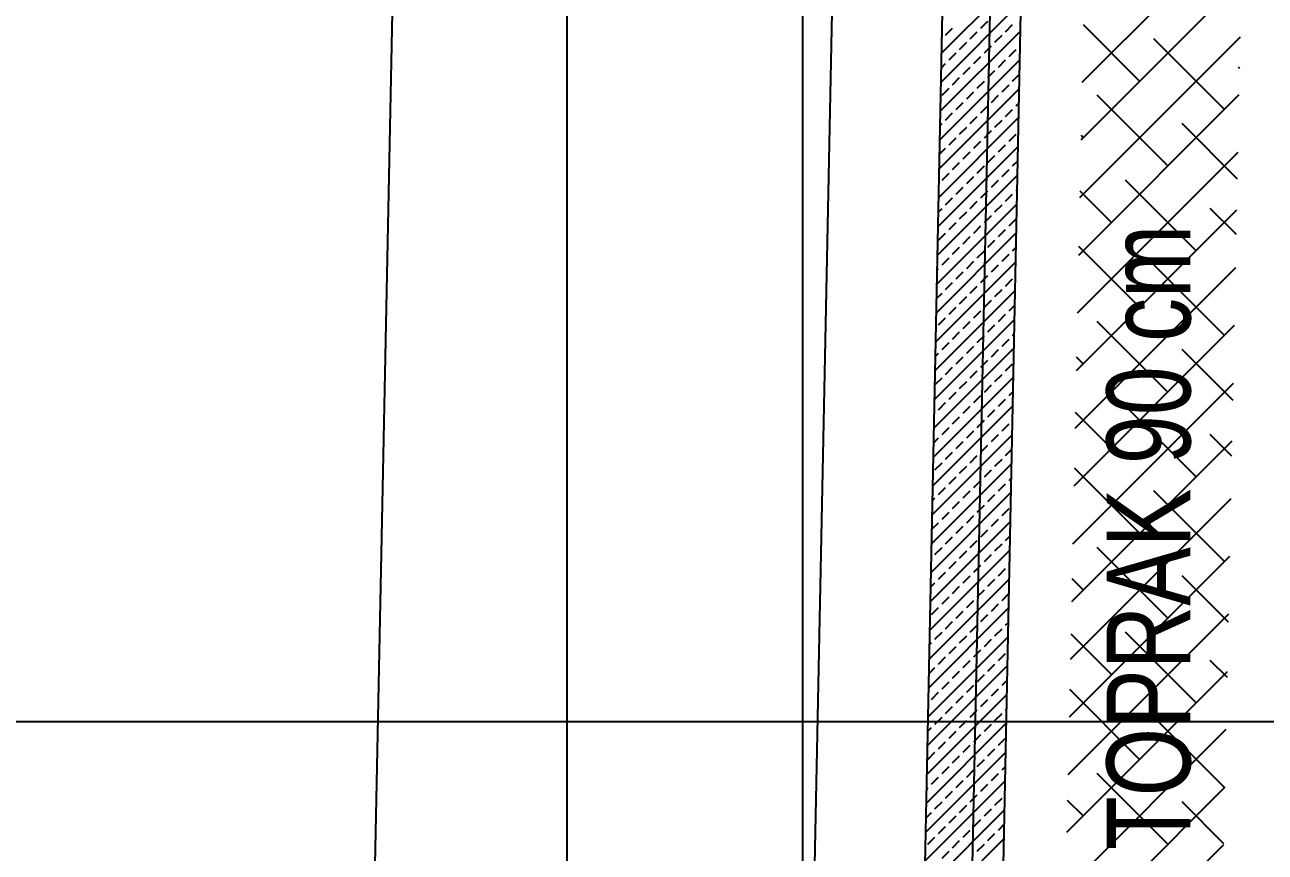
# Model space of a CAD drawing. Header units: millimetres. Extents: x 43168.9 to 43194.6, y -25545.1 to -25543.4.
# Drawn here: x 43169.8814 to 43169.9603, y -25544.5367 to -25544.4841 of the extents above; entities that cross this region are included whole.
import ezdxf

# ---------------------------------------------------------------- set-up
doc = ezdxf.new("R2010")
doc.units = ezdxf.units.MM
doc.header["$LTSCALE"] = 200
doc.linetypes.add('DASHDOT', pattern=[1, 0.5, -0.25, 0, -0.25])
doc.linetypes.add('DASHDOT2', pattern=[0.5, 0.25, -0.125, 0, -0.125])
for name, color, linetype in [('aks_sgh', 5, 'DASHDOT2'), ('kolon-b.a_sgh', 6, 'Continuous'), ('olcuic_sgh', 183, 'Continuous'), ('tarama-betonarme_sgh', 223, 'Continuous'), ('tarama-zemin_sgh', 197, 'Continuous'), ('yapi-yaklasma_sgh', 41, 'DASHDOT'), ('yazi-genel_sgh', 7, 'Continuous')]:
    doc.layers.add(name, color=color, linetype=linetype)
doc.styles.add('text2', font='arial.ttf')

msp = doc.modelspace()

# ---------------------------------------------------------------- linework, layer by layer
at = {"linetype": 'DASHDOT'}
msp.add_line((43169.862132, -25544.528372), (43169.985832, -25544.528371), dxfattribs=at)
at = {"layer": 'aks_sgh'}
for p, q in [((43169.930879, -25543.740919), (43169.930879, -25544.789919)), ((43169.953621, -25543.95248), (43169.937003, -25544.765813))]:
    msp.add_line(p, q, dxfattribs=at)
at = {"layer": 'kolon-b.a_sgh'}
for p, q in [((43169.942567, -25544.34492), (43169.934062, -25544.762882)), ((43169.938964, -25544.767767), (43169.947464, -25544.350021))]:
    msp.add_line(p, q, dxfattribs=at)
at = {"layer": 'olcuic_sgh'}
for p, q in [((43169.91588, -25544.109669), (43169.91588, -25544.763132)), ((43169.93556, -25544.3445), (43169.927045, -25544.762989))]:
    msp.add_line(p, q, dxfattribs=at)
at = {"layer": 'tarama-betonarme_sgh'}
for p, q in [((43169.939697, -25544.485934), (43169.944802, -25544.480829)), ((43169.93966, -25544.487767), (43169.944765, -25544.482662)), ((43169.942212, -25544.484317), (43169.942661, -25544.483868)), ((43169.939623, -25544.4896), (43169.944728, -25544.484496)), ((43169.939967, -25544.484766), (43169.940416, -25544.484317)), ((43169.941539, -25544.48499), (43169.941988, -25544.484541)), ((43169.94311, -25544.485215), (43169.943559, -25544.484766)), ((43169.943784, -25544.484541), (43169.944233, -25544.484092)), ((43169.939716, -25544.485017), (43169.939743, -25544.48499)), ((43169.940865, -25544.485664), (43169.941314, -25544.485215)), ((43169.942437, -25544.485888), (43169.942886, -25544.485439)), ((43169.944682, -25544.485439), (43169.944709, -25544.485412)), ((43169.939586, -25544.491434), (43169.94469, -25544.486329)), ((43169.940192, -25544.486337), (43169.940641, -25544.485888)), ((43169.941763, -25544.486562), (43169.942212, -25544.486113)), ((43169.943335, -25544.486787), (43169.943784, -25544.486337)), ((43169.944008, -25544.486113), (43169.944457, -25544.485664)), ((43169.939679, -25544.48685), (43169.939967, -25544.486562)), ((43169.94109, -25544.487236), (43169.941539, -25544.486787)), ((43169.942661, -25544.48746), (43169.94311, -25544.487011)), ((43169.940416, -25544.487909), (43169.940865, -25544.48746)), ((43169.941988, -25544.488134), (43169.942437, -25544.487685)), ((43169.943559, -25544.488358), (43169.944008, -25544.487909)), ((43169.944233, -25544.487685), (43169.944672, -25544.487246)), ((43169.939548, -25544.493267), (43169.944653, -25544.488162)), ((43169.939743, -25544.488583), (43169.940192, -25544.488134)), ((43169.941314, -25544.488807), (43169.941763, -25544.488358)), ((43169.942886, -25544.489032), (43169.943335, -25544.488583)), ((43169.940641, -25544.489481), (43169.94109, -25544.489032)), ((43169.942212, -25544.489705), (43169.942661, -25544.489256)), ((43169.943784, -25544.48993), (43169.944233, -25544.489481)), ((43169.944457, -25544.489256), (43169.944634, -25544.489079)), ((43169.939511, -25544.4951), (43169.944616, -25544.489996)), ((43169.939967, -25544.490154), (43169.940416, -25544.489705)), ((43169.941539, -25544.490379), (43169.941988, -25544.48993)), ((43169.94311, -25544.490603), (43169.943559, -25544.490154)), ((43169.939604, -25544.490517), (43169.939743, -25544.490379)), ((43169.940865, -25544.491052), (43169.941314, -25544.490603)), ((43169.942437, -25544.491277), (43169.942886, -25544.490828)), ((43169.944008, -25544.491501), (43169.944457, -25544.491052)), ((43169.939474, -25544.496934), (43169.944579, -25544.491829)), ((43169.940192, -25544.491726), (43169.940641, -25544.491277)), ((43169.941763, -25544.49195), (43169.942212, -25544.491501)), ((43169.943335, -25544.492175), (43169.943784, -25544.491726)), ((43169.939567, -25544.49235), (43169.939967, -25544.49195)), ((43169.94109, -25544.492624), (43169.941539, -25544.492175)), ((43169.942661, -25544.492848), (43169.94311, -25544.492399)), ((43169.940416, -25544.493297), (43169.940865, -25544.492848)), ((43169.941988, -25544.493522), (43169.942437, -25544.493073)), ((43169.943559, -25544.493746), (43169.944008, -25544.493297)), ((43169.944233, -25544.493073), (43169.94456, -25544.492746)), ((43169.939436, -25544.498767), (43169.944541, -25544.493662)), ((43169.939743, -25544.493971), (43169.940192, -25544.493522)), ((43169.941314, -25544.494195), (43169.941763, -25544.493746)), ((43169.942886, -25544.49442), (43169.943335, -25544.493971)), ((43169.940641, -25544.494869), (43169.94109, -25544.49442)), ((43169.942212, -25544.495093), (43169.942661, -25544.494644)), ((43169.943784, -25544.495318), (43169.944233, -25544.494869)), ((43169.944457, -25544.494644), (43169.944523, -25544.494579)), ((43169.939399, -25544.500601), (43169.944504, -25544.495496)), ((43169.939492, -25544.496017), (43169.939743, -25544.495767)), ((43169.939967, -25544.495542), (43169.940416, -25544.495093)), ((43169.941539, -25544.495767), (43169.941988, -25544.495318)), ((43169.94311, -25544.495991), (43169.943559, -25544.495542)), ((43169.940192, -25544.497114), (43169.940641, -25544.496665)), ((43169.940865, -25544.49644), (43169.941314, -25544.495991)), ((43169.942437, -25544.496665), (43169.942886, -25544.496216)), ((43169.944008, -25544.496889), (43169.944457, -25544.49644)), ((43169.939362, -25544.502434), (43169.944467, -25544.497329)), ((43169.939518, -25544.497787), (43169.939967, -25544.497338)), ((43169.941763, -25544.497338), (43169.942212, -25544.496889)), ((43169.943335, -25544.497563), (43169.943784, -25544.497114)), ((43169.940416, -25544.498685), (43169.940865, -25544.498236)), ((43169.94109, -25544.498012), (43169.941539, -25544.497563)), ((43169.942661, -25544.498236), (43169.94311, -25544.497787)), ((43169.944233, -25544.498461), (43169.944448, -25544.498246)), ((43169.939743, -25544.499359), (43169.940192, -25544.49891)), ((43169.941988, -25544.49891), (43169.942437, -25544.498461)), ((43169.943559, -25544.499134), (43169.944008, -25544.498685)), ((43169.939324, -25544.504267), (43169.944429, -25544.499162)), ((43169.939418, -25544.499684), (43169.939518, -25544.499583)), ((43169.940641, -25544.500257), (43169.94109, -25544.499808)), ((43169.941314, -25544.499583), (43169.941763, -25544.499134)), ((43169.942886, -25544.499808), (43169.943335, -25544.499359)), ((43169.939967, -25544.50093), (43169.940416, -25544.500481)), ((43169.942212, -25544.500481), (43169.942661, -25544.500032)), ((43169.943784, -25544.500706), (43169.944233, -25544.500257)), ((43169.939287, -25544.506101), (43169.944392, -25544.500996)), ((43169.93938, -25544.501517), (43169.939743, -25544.501155)), ((43169.940865, -25544.501828), (43169.941314, -25544.501379)), ((43169.941539, -25544.501155), (43169.941988, -25544.500706)), ((43169.94311, -25544.501379), (43169.943559, -25544.50093)), ((43169.940192, -25544.502502), (43169.940641, -25544.502053)), ((43169.942437, -25544.502053), (43169.942886, -25544.501604)), ((43169.944008, -25544.502277), (43169.944373, -25544.501912)), ((43169.93925, -25544.507934), (43169.944355, -25544.502829)), ((43169.939518, -25544.503175), (43169.939967, -25544.502726)), ((43169.94109, -25544.5034), (43169.941539, -25544.502951)), ((43169.941763, -25544.502726), (43169.942212, -25544.502277)), ((43169.943335, -25544.502951), (43169.943784, -25544.502502)), ((43169.940416, -25544.504073), (43169.940865, -25544.503624)), ((43169.942661, -25544.503624), (43169.94311, -25544.503175)), ((43169.944233, -25544.503849), (43169.944336, -25544.503746)), ((43169.939743, -25544.504747), (43169.940192, -25544.504298)), ((43169.941314, -25544.504972), (43169.941763, -25544.504523)), ((43169.941988, -25544.504298), (43169.942437, -25544.503849)), ((43169.943559, -25544.504523), (43169.944008, -25544.504073)), ((43169.939212, -25544.509767), (43169.944317, -25544.504662)), ((43169.939306, -25544.505184), (43169.939518, -25544.504972)), ((43169.940641, -25544.505645), (43169.94109, -25544.505196)), ((43169.942886, -25544.505196), (43169.943335, -25544.504747)), ((43169.939967, -25544.506319), (43169.940416, -25544.50587)), ((43169.941539, -25544.506543), (43169.941988, -25544.506094)), ((43169.942212, -25544.50587), (43169.942661, -25544.505421)), ((43169.943784, -25544.506094), (43169.944233, -25544.505645)), ((43169.939175, -25544.511601), (43169.94428, -25544.506496)), ((43169.939294, -25544.506992), (43169.939743, -25544.506543)), ((43169.940865, -25544.507217), (43169.941314, -25544.506768)), ((43169.94311, -25544.506768), (43169.943559, -25544.506319)), ((43169.940192, -25544.50789), (43169.940641, -25544.507441)), ((43169.941763, -25544.508115), (43169.942212, -25544.507666)), ((43169.942437, -25544.507441), (43169.942886, -25544.506992)), ((43169.944008, -25544.507666), (43169.944261, -25544.507412)), ((43169.939138, -25544.513434), (43169.944243, -25544.508329)), ((43169.939518, -25544.508564), (43169.939967, -25544.508115)), ((43169.94109, -25544.508788), (43169.941539, -25544.508339)), ((43169.943335, -25544.508339), (43169.943784, -25544.50789)), ((43169.939231, -25544.508851), (43169.939294, -25544.508788)), ((43169.940416, -25544.509462), (43169.940865, -25544.509013)), ((43169.941988, -25544.509686), (43169.942437, -25544.509237)), ((43169.942661, -25544.509013), (43169.94311, -25544.508564)), ((43169.939743, -25544.510135), (43169.940192, -25544.509686)), ((43169.941314, -25544.51036), (43169.941763, -25544.509911)), ((43169.943559, -25544.509911), (43169.944008, -25544.509462)), ((43169.939101, -25544.515267), (43169.944205, -25544.510163)), ((43169.939194, -25544.510684), (43169.939518, -25544.51036)), ((43169.940641, -25544.511033), (43169.94109, -25544.510584)), ((43169.942212, -25544.511258), (43169.942661, -25544.510809)), ((43169.942886, -25544.510584), (43169.943335, -25544.510135)), ((43169.939967, -25544.511707), (43169.940416, -25544.511258)), ((43169.941539, -25544.511931), (43169.941988, -25544.511482)), ((43169.943784, -25544.511482), (43169.944187, -25544.511079)), ((43169.939063, -25544.517101), (43169.944168, -25544.511996)), ((43169.939294, -25544.51238), (43169.939743, -25544.511931)), ((43169.940865, -25544.512605), (43169.941314, -25544.512156)), ((43169.942437, -25544.512829), (43169.942886, -25544.51238)), ((43169.94311, -25544.512156), (43169.943559, -25544.511707)), ((43169.940192, -25544.513278), (43169.940641, -25544.512829)), ((43169.941763, -25544.513503), (43169.942212, -25544.513054)), ((43169.944008, -25544.513054), (43169.94415, -25544.512913)), ((43169.939026, -25544.518934), (43169.944131, -25544.513829)), ((43169.939518, -25544.513952), (43169.939967, -25544.513503)), ((43169.94109, -25544.514176), (43169.941539, -25544.513727)), ((43169.942661, -25544.514401), (43169.94311, -25544.513952)), ((43169.943335, -25544.513727), (43169.943784, -25544.513278)), ((43169.939119, -25544.514351), (43169.939294, -25544.514176)), ((43169.940416, -25544.51485), (43169.940865, -25544.514401)), ((43169.941988, -25544.515074), (43169.942437, -25544.514625)), ((43169.939743, -25544.515523), (43169.940192, -25544.515074)), ((43169.941314, -25544.515748), (43169.941763, -25544.515299)), ((43169.942886, -25544.515972), (43169.943335, -25544.515523)), ((43169.943559, -25544.515299), (43169.944008, -25544.51485)), ((43169.938989, -25544.520767), (43169.944094, -25544.515663)), ((43169.939082, -25544.516184), (43169.939518, -25544.515748)), ((43169.940641, -25544.516421), (43169.94109, -25544.515972)), ((43169.942212, -25544.516646), (43169.942661, -25544.516197)), ((43169.939967, -25544.517095), (43169.940416, -25544.516646)), ((43169.941539, -25544.517319), (43169.941988, -25544.51687)), ((43169.94311, -25544.517544), (43169.943559, -25544.517095)), ((43169.943784, -25544.51687), (43169.944075, -25544.516579)), ((43169.938951, -25544.522601), (43169.944056, -25544.517496)), ((43169.939294, -25544.517768), (43169.939743, -25544.517319)), ((43169.940865, -25544.517993), (43169.941314, -25544.517544)), ((43169.942437, -25544.518217), (43169.942886, -25544.517768)), ((43169.939045, -25544.518017), (43169.939069, -25544.517993)), ((43169.940192, -25544.518666), (43169.940641, -25544.518217)), ((43169.941763, -25544.518891), (43169.942212, -25544.518442)), ((43169.943335, -25544.519115), (43169.943784, -25544.518666)), ((43169.944008, -25544.518442), (43169.944038, -25544.518413)), ((43169.938914, -25544.524434), (43169.944019, -25544.519329)), ((43169.939518, -25544.51934), (43169.939967, -25544.518891)), ((43169.94109, -25544.519564), (43169.941539, -25544.519115)), ((43169.942661, -25544.519789), (43169.94311, -25544.51934)), ((43169.939007, -25544.519851), (43169.939294, -25544.519564)), ((43169.940416, -25544.520238), (43169.940865, -25544.519789)), ((43169.941988, -25544.520462), (43169.942437, -25544.520013)), ((43169.943559, -25544.520687), (43169.944, -25544.520246)), ((43169.939743, -25544.520911), (43169.940192, -25544.520462)), ((43169.941314, -25544.521136), (43169.941763, -25544.520687)), ((43169.942886, -25544.52136), (43169.943335, -25544.520911)), ((43169.938877, -25544.526268), (43169.943982, -25544.521163)), ((43169.939069, -25544.521585), (43169.939518, -25544.521136)), ((43169.940641, -25544.521809), (43169.94109, -25544.52136)), ((43169.942212, -25544.522034), (43169.942661, -25544.521585)), ((43169.939967, -25544.522483), (43169.940416, -25544.522034)), ((43169.941539, -25544.522708), (43169.941988, -25544.522259)), ((43169.94311, -25544.522932), (43169.943559, -25544.522483)), ((43169.943784, -25544.522259), (43169.943963, -25544.522079)), ((43169.938839, -25544.528101), (43169.943944, -25544.522996)), ((43169.938933, -25544.523518), (43169.939069, -25544.523381)), ((43169.939294, -25544.523157), (43169.939743, -25544.522708)), ((43169.940865, -25544.523381), (43169.941314, -25544.522932)), ((43169.942437, -25544.523606), (43169.942886, -25544.523157)), ((43169.939518, -25544.524728), (43169.939967, -25544.524279)), ((43169.940192, -25544.524055), (43169.940641, -25544.523606)), ((43169.941763, -25544.524279), (43169.942212, -25544.52383)), ((43169.943335, -25544.524504), (43169.943784, -25544.524055)), ((43169.938802, -25544.529934), (43169.943907, -25544.524829)), ((43169.938895, -25544.525351), (43169.939294, -25544.524953)), ((43169.94109, -25544.524953), (43169.941539, -25544.524504)), ((43169.942661, -25544.525177), (43169.94311, -25544.524728)), ((43169.939743, -25544.5263), (43169.940192, -25544.525851)), ((43169.940416, -25544.525626), (43169.940865, -25544.525177)), ((43169.941988, -25544.525851), (43169.942437, -25544.525402)), ((43169.943559, -25544.526075), (43169.943888, -25544.525746)), ((43169.939069, -25544.526973), (43169.939518, -25544.526524)), ((43169.941314, -25544.526524), (43169.941763, -25544.526075)), ((43169.942886, -25544.526749), (43169.943335, -25544.5263)), ((43169.938765, -25544.531768), (43169.94387, -25544.526663)), ((43169.939967, -25544.527871), (43169.940416, -25544.527422)), ((43169.940641, -25544.527198), (43169.94109, -25544.526749)), ((43169.942212, -25544.527422), (43169.942661, -25544.526973)), ((43169.939294, -25544.528545), (43169.939743, -25544.528096)), ((43169.941539, -25544.528096), (43169.941988, -25544.527647)), ((43169.94311, -25544.52832), (43169.943559, -25544.527871)), ((43169.943784, -25544.527647), (43169.943851, -25544.527579)), ((43169.938727, -25544.533601), (43169.943832, -25544.528496)), ((43169.938821, -25544.529018), (43169.939069, -25544.528769)), ((43169.940192, -25544.529443), (43169.940641, -25544.528994)), ((43169.940865, -25544.528769), (43169.941314, -25544.52832)), ((43169.942437, -25544.528994), (43169.942886, -25544.528545)), ((43169.939518, -25544.530116), (43169.939967, -25544.529667)), ((43169.941763, -25544.529667), (43169.942212, -25544.529218)), ((43169.943335, -25544.529892), (43169.943784, -25544.529443)), ((43169.93869, -25544.535434), (43169.943795, -25544.530329)), ((43169.938845, -25544.53079), (43169.939294, -25544.530341)), ((43169.940416, -25544.531014), (43169.940865, -25544.530565)), ((43169.94109, -25544.530341), (43169.941539, -25544.529892)), ((43169.942661, -25544.530565), (43169.94311, -25544.530116)), ((43169.939743, -25544.531688), (43169.940192, -25544.531239)), ((43169.941988, -25544.531239), (43169.942437, -25544.53079)), ((43169.943559, -25544.531463), (43169.943776, -25544.531246)), ((43169.938653, -25544.537268), (43169.943758, -25544.532163)), ((43169.939069, -25544.532361), (43169.939518, -25544.531912)), ((43169.940641, -25544.532586), (43169.94109, -25544.532137)), ((43169.941314, -25544.531912), (43169.941763, -25544.531463)), ((43169.942886, -25544.532137), (43169.943335, -25544.531688)), ((43169.938746, -25544.532684), (43169.938845, -25544.532586)), ((43169.939967, -25544.533259), (43169.940416, -25544.53281)), ((43169.942212, -25544.53281), (43169.942661, -25544.532361)), ((43169.939294, -25544.533933), (43169.939743, -25544.533484)), ((43169.940865, -25544.534157), (43169.941314, -25544.533708)), ((43169.941539, -25544.533484), (43169.941988, -25544.533035)), ((43169.94311, -25544.533708), (43169.943559, -25544.533259)), ((43169.938616, -25544.539101), (43169.94372, -25544.533996)), ((43169.938709, -25544.534518), (43169.939069, -25544.534157)), ((43169.940192, -25544.534831), (43169.940641, -25544.534382)), ((43169.942437, -25544.534382), (43169.942886, -25544.533933)), ((43169.939518, -25544.535504), (43169.939967, -25544.535055)), ((43169.94109, -25544.535729), (43169.941539, -25544.53528)), ((43169.941763, -25544.535055), (43169.942212, -25544.534606)), ((43169.943335, -25544.53528), (43169.943702, -25544.534913)), ((43169.938578, -25544.540934), (43169.943683, -25544.53583)), ((43169.938845, -25544.536178), (43169.939294, -25544.535729)), ((43169.940416, -25544.536402), (43169.940865, -25544.535953)), ((43169.942661, -25544.535953), (43169.94311, -25544.535504)), ((43169.939743, -25544.537076), (43169.940192, -25544.536627)), ((43169.941988, -25544.536627), (43169.942437, -25544.536178))]:
    msp.add_line(p, q, dxfattribs=at)
at = {"layer": 'tarama-zemin_sgh'}
for p, q in [((43169.948662, -25544.487745), (43169.958872, -25544.477535)), ((43169.948588, -25544.491412), (43169.958798, -25544.481202)), ((43169.952315, -25544.487685), (43169.948737, -25544.484106)), ((43169.948513, -25544.495078), (43169.958723, -25544.484869)), ((43169.957703, -25544.489481), (43169.953213, -25544.48499)), ((43169.958682, -25544.486868), (43169.958601, -25544.486787)), ((43169.948439, -25544.498745), (43169.958648, -25544.488535)), ((43169.954111, -25544.493073), (43169.949621, -25544.488583)), ((43169.958539, -25544.493909), (43169.955009, -25544.490379)), ((43169.948723, -25544.491277), (43169.948593, -25544.491147)), ((43169.948364, -25544.502412), (43169.958574, -25544.492202)), ((43169.955907, -25544.498461), (43169.951417, -25544.493971)), ((43169.950519, -25544.496665), (43169.948522, -25544.494667)), ((43169.948289, -25544.506079), (43169.958499, -25544.495869)), ((43169.958467, -25544.497429), (43169.956805, -25544.495767)), ((43169.952315, -25544.502053), (43169.94845, -25544.498188)), ((43169.948215, -25544.509745), (43169.958425, -25544.499535)), ((43169.957703, -25544.503849), (43169.953213, -25544.499359)), ((43169.954111, -25544.507441), (43169.949621, -25544.502951)), ((43169.94814, -25544.513412), (43169.95835, -25544.503202)), ((43169.948723, -25544.505645), (43169.948307, -25544.505229)), ((43169.958253, -25544.50799), (43169.955009, -25544.504747)), ((43169.948066, -25544.517079), (43169.958275, -25544.506869)), ((43169.955907, -25544.512829), (43169.951417, -25544.508339)), ((43169.950519, -25544.511033), (43169.948235, -25544.508749)), ((43169.947991, -25544.520745), (43169.958201, -25544.510536)), ((43169.958181, -25544.511511), (43169.956805, -25544.510135)), ((43169.952315, -25544.516421), (43169.948163, -25544.51227)), ((43169.957703, -25544.518217), (43169.953213, -25544.513727)), ((43169.947916, -25544.524412), (43169.958126, -25544.514202)), ((43169.947842, -25544.528079), (43169.958052, -25544.517869)), ((43169.954111, -25544.521809), (43169.949621, -25544.517319)), ((43169.948723, -25544.520013), (43169.94802, -25544.519311)), ((43169.957966, -25544.522072), (43169.955009, -25544.519115)), ((43169.947767, -25544.531746), (43169.957977, -25544.521536)), ((43169.950519, -25544.525402), (43169.947949, -25544.522831)), ((43169.955907, -25544.527198), (43169.951417, -25544.522708)), ((43169.957894, -25544.525593), (43169.956805, -25544.524504)), ((43169.947692, -25544.535412), (43169.957902, -25544.525202)), ((43169.952315, -25544.53079), (43169.947877, -25544.526352)), ((43169.957703, -25544.532586), (43169.953213, -25544.528096)), ((43169.947618, -25544.539079), (43169.957828, -25544.528869)), ((43169.954111, -25544.536178), (43169.949621, -25544.531688)), ((43169.947543, -25544.542746), (43169.957753, -25544.532536)), ((43169.948723, -25544.534382), (43169.947734, -25544.533393)), ((43169.957679, -25544.536154), (43169.955009, -25544.533484)), ((43169.947469, -25544.546412), (43169.957678, -25544.536203))]:
    msp.add_line(p, q, dxfattribs=at)
at = {"layer": 'yapi-yaklasma_sgh'}
msp.add_line((43169.90857, -25544.297334), (43169.89894, -25544.768665), dxfattribs=at)

# ---------------------------------------------------------------- texts
at = {"layer": 'yazi-genel_sgh', "color": 252, "style": 'text2', "width": 0.75}
msp.add_text('SIKIŞTIRILMIŞ TOPRAK 90 cm', height=0.00533333, rotation=90, dxfattribs=at).set_placement((43169.955544, -25544.57598))

doc.saveas('drawing.dxf')
